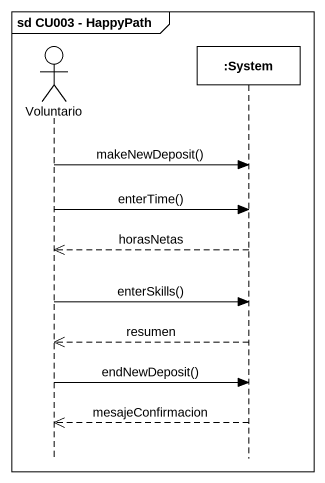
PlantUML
@startuml
mainframe sd CU003 - HappyPath
hide footbox
actor Voluntario
participant ":System" as System

Voluntario -> System : makeNewDeposit()
Voluntario -> System : enterTime()
System -->> Voluntario : horasNetas
Voluntario -> System : enterSkills()
System -->> Voluntario : resumen
Voluntario -> System : endNewDeposit()
System -->> Voluntario : mesajeConfirmacion
@enduml
